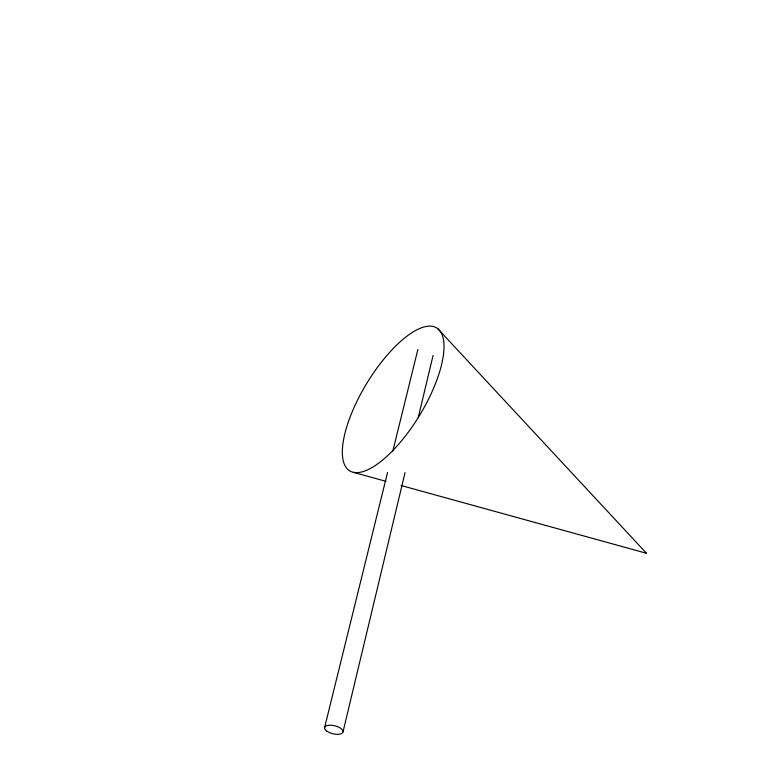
<?xml version="1.0" encoding="UTF-8"?>
<svg xmlns="http://www.w3.org/2000/svg" width="773" height="773" viewBox="0 0 773 773"><rect width="100%" height="100%" fill="white"/><g stroke="black" fill="none" stroke-linecap="round" stroke-linejoin="round"><path stroke-width="1.16" d="M343.009 731.915L405.042 472.661M418.241 417.526L433.112 355.348M324.573 727.673L387.553 472.429M392.752 451.355L417.884 349.493M353.387 472.322L385.949 481.318M401.061 485.492L646.441 553.255M437.721 328.641A83.668 30.881 -58.7 0 1 391.988 451.403A83.668 30.881 -58.7 0 1 349.744 418.029A83.668 30.881 -58.7 0 1 437.721 328.641L646.46 553.236M326.766 731.123A9.46 4.107 13.7 0 0 342.507 732.881A9.46 4.107 13.7 0 0 332.11 725.306A9.46 4.107 13.7 0 0 326.766 731.123"/></g></svg>
